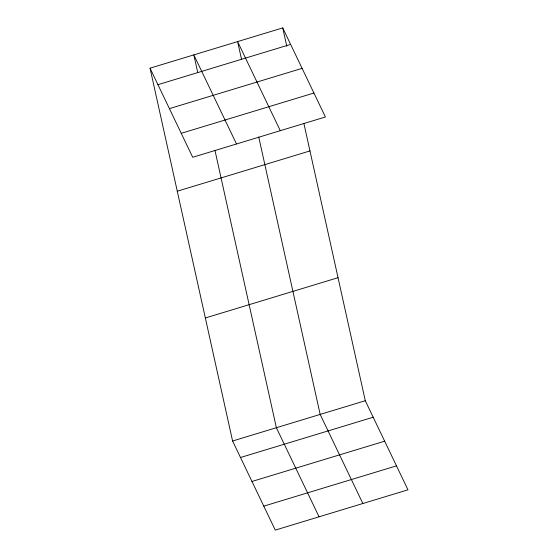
<?xml version="1.0" encoding="UTF-8"?>
<svg xmlns="http://www.w3.org/2000/svg" width="558" height="558" viewBox="0 0 558 558"><rect width="100%" height="100%" fill="white"/><g stroke="black" fill="none" stroke-linecap="round" stroke-linejoin="round"><path stroke-width="0.84" d="M150.032 68.181L282.725 27.9L325.405 116.992L192.719 157.272L150.032 68.181L232.595 441.008L275.275 530.1L407.968 489.819L365.281 400.728L303.852 123.311M157.935 84.677L290.627 44.396M169.416 108.629L302.101 68.348M181.238 133.313L313.931 93.033M177.277 191.213L309.969 150.932M205.351 317.976L338.036 277.696M232.595 441.008L365.281 400.728M240.498 457.504L373.183 417.224M251.972 481.463L384.657 441.183M263.801 506.141L396.487 465.86M280.29 130.684L237.61 41.599L241.502 59.169M236.508 143.978L193.821 54.886L197.713 72.463M362.853 503.511L320.166 414.427L258.738 137.01M319.064 516.806L276.377 427.721L214.949 150.304M282.725 27.9L286.798 46.314"/></g></svg>
